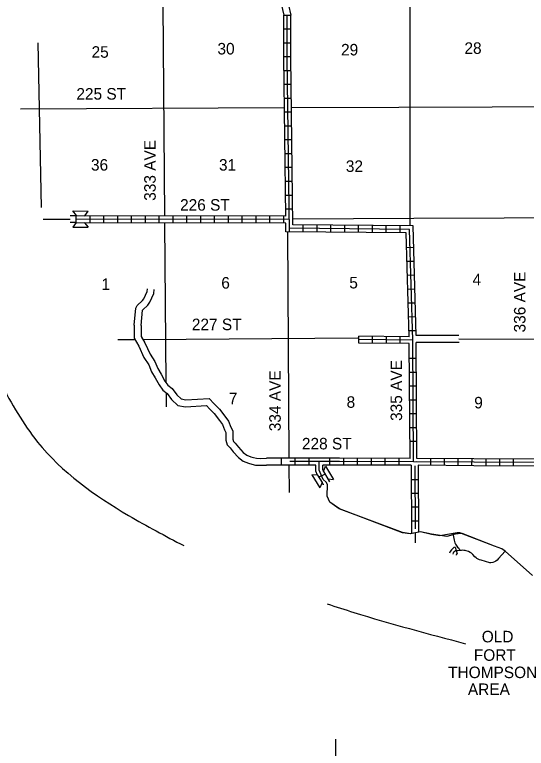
# Model space of a CAD drawing. Extents: x 694736 to 1905684, y 15795362 to 16274847.
# Drawn here: x 1494988 to 1517170, y 15999858 to 16031660 of the extents above; entities that cross this region are included whole.
import ezdxf

# ---------------------------------------------------------------- set-up
doc = ezdxf.new("R2010")
doc.units = 0
for name, color, linetype in [('L10', 7, 'Continuous'), ('L11', 7, 'Continuous'), ('L13', 7, 'Continuous'), ('L14', 7, 'Continuous'), ('L17', 7, 'Continuous'), ('L18', 7, 'Continuous'), ('L2', 7, 'Continuous'), ('L30', 7, 'Continuous'), ('L4', 7, 'Continuous'), ('L50', 7, 'Continuous'), ('L8', 7, 'Continuous')]:
    doc.layers.add(name, color=color, linetype=linetype)

msp = doc.modelspace()

# ---------------------------------------------------------------- linework, layer by layer
at = {"layer": 'L10'}
for points in [[(1514247, 16017746), (1512387, 16017751)], [(1514252, 16017446), (1512395, 16017451)], [(1504440, 16013618), (1504444, 16013261), (1504471, 16013162), (1504548, 16013081), (1504688, 16012913), (1504900, 16012688), (1505049, 16012570), (1505225, 16012498), (1505342, 16012466), (1505473, 16012430), (1505636, 16012426), (1505904, 16012432)], [(1504140, 16013551), (1504145, 16013219), (1504201, 16013011), (1504324, 16012881), (1504463, 16012714), (1504697, 16012466), (1504896, 16012309), (1505129, 16012213), (1505264, 16012177), (1505429, 16012131), (1505635, 16012125), (1505904, 16012132)]]:
    msp.add_lwpolyline(points, dxfattribs=at)
at = {"layer": 'L11'}
for points in [[(1500174, 16018201), (1500236, 16018941), (1500300, 16019058), (1500529, 16019271), (1500582, 16019348), (1500731, 16019658), (1500742, 16019778)], [(1500474, 16018187), (1500530, 16018854), (1500540, 16018872), (1500759, 16019074), (1500842, 16019199), (1501025, 16019576), (1501041, 16019750)], [(1500174, 16018201), (1500169, 16017638), (1500364, 16017292), (1500592, 16016798), (1500801, 16016479), (1500923, 16016185), (1501080, 16015923), (1501248, 16015614), (1501407, 16015390), (1501595, 16015240), (1501787, 16014975), (1502060, 16014721), (1502394, 16014662), (1503298, 16014717), (1503428, 16014580), (1503641, 16014367), (1503865, 16014072), (1504000, 16013894), (1504088, 16013664), (1504140, 16013551)], [(1500474, 16018187), (1500470, 16017716), (1500631, 16017429), (1500855, 16016943), (1501067, 16016620), (1501191, 16016321), (1501341, 16016072), (1501503, 16015773), (1501627, 16015598), (1501814, 16015449), (1502013, 16015175), (1502200, 16015001), (1502411, 16014963), (1503419, 16015026), (1503643, 16014789), (1503867, 16014565), (1504104, 16014253), (1504265, 16014042), (1504365, 16013780), (1504440, 16013618)]]:
    msp.add_lwpolyline(points, dxfattribs=at)
at = {"layer": 'L13'}
msp.add_line((1497393, 16022785), (1496221, 16022785), dxfattribs=at)
for points in [[(1501262, 16050485), (1501487, 16022926)], [(1512137, 16043385), (1512120, 16022518)], [(1495996, 16030443), (1496138, 16023301)], [(1506671, 16027618), (1495246, 16027568)], [(1511645, 16027635), (1507004, 16027618)], [(1527837, 16027701), (1511645, 16027635)], [(1527970, 16022885), (1512295, 16022826)], [(1501487, 16022618), (1501543, 16015716)], [(1512295, 16022826), (1507062, 16022801)], [(1506821, 16022226), (1506880, 16012435)], [(1500210, 16017565), (1499454, 16017560)], [(1509870, 16017635), (1500553, 16017568)], [(1527995, 16017576), (1514249, 16017594)], [(1501554, 16015273), (1501554, 16014662)], [(1506879, 16012135), (1506887, 16010951)], [(1512354, 16009202), (1512354, 16008771)]]:
    msp.add_lwpolyline(points, dxfattribs=at)
at = {"layer": 'L18'}
for p, q in [((1497512, 16023151), (1498179, 16023143)), ((1497662, 16022951), (1497512, 16023151)), ((1497662, 16022951), (1498029, 16022943)), ((1498029, 16022943), (1498179, 16023143)), ((1497654, 16022651), (1497504, 16022451)), ((1497654, 16022651), (1498021, 16022643)), ((1498021, 16022643), (1498171, 16022443)), ((1497504, 16022451), (1498171, 16022443)), ((1508379, 16011851), (1508470, 16012085)), ((1508470, 16012085), (1508812, 16011510)), ((1507870, 16011718), (1508220, 16011151)), ((1508120, 16011693), (1507870, 16011718)), ((1508379, 16011851), (1508570, 16011535)), ((1508120, 16011693), (1508312, 16011376)), ((1508570, 16011535), (1508812, 16011510)), ((1508312, 16011376), (1508220, 16011151))]:
    msp.add_line(p, q, dxfattribs=at)
at = {"layer": 'L2'}
for points in [[(1488610, 16054491), (1490538, 16053499), (1493552, 16051027), (1494678, 16049844), (1495400, 16048631), (1495588, 16047027), (1495846, 16043885), (1495004, 16039718), (1493654, 16035151), (1492813, 16031126), (1491821, 16027285), (1491771, 16020508)], [(1494363, 16015693), (1495979, 16013135), (1499929, 16009951), (1502321, 16008643)], [(1508537, 16006118), (1509687, 16005751), (1514529, 16004393)]]:
    msp.add_spline(points, degree=3, dxfattribs=at)
at = {"layer": 'L4'}
for points in [[(1514175, 16009206), (1513423, 16009068), (1513057, 16009132), (1512582, 16009246), (1512141, 16009161), (1511799, 16009206), (1509066, 16010243), (1508656, 16010526), (1508538, 16010782), (1508555, 16011294), (1508519, 16011349)], [(1513986, 16009175), (1514038, 16008875), (1514054, 16008817), (1514073, 16008763), (1514099, 16008713), (1514129, 16008668), (1514186, 16008584), (1514241, 16008535), (1514262, 16008503), (1514275, 16008468), (1514277, 16008428)], [(1515786, 16008627), (1514384, 16009173), (1514285, 16009198), (1514175, 16009206)], [(1517439, 16007343), (1516250, 16008400), (1516108, 16008509), (1515786, 16008627)], [(1516250, 16008400), (1515964, 16008082), (1515899, 16008013), (1515855, 16007972), (1515794, 16007937), (1515723, 16007913), (1515632, 16007900), (1515588, 16007903), (1515401, 16007958), (1515206, 16008013), (1515143, 16008034), (1515081, 16008060), (1515023, 16008091), (1514989, 16008117), (1514942, 16008162), (1514844, 16008266), (1514791, 16008313), (1514730, 16008353), (1514661, 16008384), (1514564, 16008417), (1514513, 16008430), (1514462, 16008438), (1514389, 16008443), (1514348, 16008440), (1514277, 16008428), (1514189, 16008423), (1514129, 16008429)]]:
    msp.add_lwpolyline(points, dxfattribs=at)
at = {"layer": 'L50'}
msp.add_line((1508904, 16000259), (1508904, 15998843), dxfattribs=at)
at = {"layer": 'L8'}
for p, q in [((1506654, 16031643), (1506954, 16031643)), ((1506654, 16031043), (1506954, 16031043)), ((1506654, 16030443), (1506954, 16030443)), ((1506654, 16029843), (1506954, 16029843)), ((1506662, 16029243), (1506962, 16029243)), ((1506671, 16028643), (1506971, 16028643)), ((1506679, 16028043), (1506979, 16028043)), ((1506679, 16027443), (1506979, 16027443)), ((1506687, 16026843), (1506987, 16026843)), ((1506696, 16026243), (1506996, 16026243)), ((1506704, 16025643), (1507004, 16025643)), ((1506712, 16025043), (1507012, 16025043)), ((1506721, 16024443), (1507021, 16024443)), ((1506729, 16023843), (1507029, 16023843)), ((1506737, 16023243), (1507037, 16023243)), ((1497654, 16022643), (1497654, 16022943)), ((1498254, 16022643), (1498254, 16022943)), ((1498854, 16022643), (1498854, 16022943)), ((1499454, 16022643), (1499454, 16022943)), ((1500054, 16022635), (1500054, 16022935)), ((1500654, 16022635), (1500654, 16022935)), ((1501254, 16022635), (1501254, 16022935)), ((1501854, 16022635), (1501854, 16022935)), ((1502454, 16022635), (1502454, 16022935)), ((1503054, 16022635), (1503054, 16022935)), ((1503654, 16022635), (1503654, 16022935)), ((1504254, 16022635), (1504254, 16022935)), ((1504854, 16022626), (1504854, 16022926)), ((1505454, 16022626), (1505454, 16022926)), ((1506054, 16022626), (1506054, 16022926)), ((1506654, 16022626), (1506654, 16022926)), ((1507496, 16022243), (1507496, 16022543)), ((1508096, 16022243), (1508096, 16022543)), ((1508695, 16022235), (1508695, 16022535)), ((1509295, 16022226), (1509295, 16022526)), ((1509895, 16022226), (1509895, 16022526)), ((1510495, 16022218), (1510495, 16022518)), ((1511095, 16022210), (1511095, 16022510)), ((1511695, 16022201), (1511695, 16022501)), ((1511987, 16021568), (1512287, 16021576)), ((1512004, 16020968), (1512304, 16020976)), ((1512020, 16020368), (1512320, 16020376)), ((1512037, 16019768), (1512337, 16019776)), ((1512054, 16019168), (1512354, 16019176)), ((1512070, 16018568), (1512370, 16018576)), ((1512087, 16017968), (1512387, 16017976)), ((1509904, 16017426), (1509904, 16017726)), ((1510504, 16017418), (1510504, 16017718)), ((1511104, 16017410), (1511104, 16017710)), ((1511704, 16017410), (1511704, 16017710)), ((1512104, 16016768), (1512404, 16016768)), ((1512104, 16016168), (1512404, 16016168)), ((1512112, 16015568), (1512412, 16015568)), ((1512112, 16014968), (1512412, 16014968)), ((1512112, 16014368), (1512412, 16014368)), ((1512120, 16013768), (1512420, 16013768)), ((1512120, 16013168), (1512420, 16013168)), ((1506537, 16012435), (1506537, 16012135)), ((1507137, 16012435), (1507137, 16012135)), ((1507737, 16012435), (1507737, 16012135)), ((1508637, 16012435), (1508637, 16012135)), ((1509237, 16012435), (1509237, 16012135)), ((1509837, 16012435), (1509837, 16012135)), ((1510437, 16012435), (1510437, 16012135)), ((1511037, 16012426), (1511037, 16012126)), ((1511637, 16012426), (1511637, 16012126)), ((1513023, 16012123), (1513025, 16012421)), ((1513620, 16012119), (1513622, 16012418)), ((1514217, 16012115), (1514218, 16012414)), ((1514813, 16012112), (1514815, 16012410)), ((1515412, 16012404), (1515410, 16012106)), ((1516008, 16012400), (1516006, 16012102)), ((1516605, 16012396), (1516603, 16012098)), ((1508154, 16011618), (1508429, 16011735)), ((1512183, 16011512), (1512481, 16011514)), ((1512187, 16010915), (1512485, 16010917)), ((1512190, 16010319), (1512489, 16010321)), ((1512194, 16009722), (1512492, 16009724)), ((1514088, 16008573), (1514170, 16008286))]:
    msp.add_line(p, q, dxfattribs=at)
for points in [[(1505944, 16034130), (1506371, 16032876), (1506654, 16031643)], [(1506231, 16034220), (1506654, 16032960), (1506954, 16031643)], [(1506737, 16022926), (1506654, 16029801), (1506654, 16031643)], [(1506896, 16022251), (1506804, 16029801), (1506804, 16031643)], [(1507046, 16022551), (1506954, 16029801), (1506954, 16031643)], [(1497668, 16022944), (1497393, 16022944)], [(1506737, 16022926), (1498029, 16022943)], [(1497648, 16022644), (1497393, 16022644)], [(1506887, 16022776), (1497654, 16022793)], [(1506746, 16022626), (1498021, 16022643)], [(1506746, 16022251), (1506746, 16022626)], [(1512262, 16022501), (1507046, 16022551)], [(1512087, 16017701), (1511962, 16022201), (1506746, 16022251)], [(1512279, 16012276), (1512245, 16017551), (1512112, 16022351), (1506896, 16022401)], [(1512387, 16017751), (1512262, 16022501)], [(1512087, 16017701), (1509904, 16017726)], [(1512245, 16017551), (1509904, 16017576)], [(1512429, 16012426), (1512395, 16017451)], [(1512095, 16017401), (1509904, 16017426)], [(1512129, 16012426), (1512095, 16017401)], [(1512129, 16012426), (1509070, 16012435), (1505904, 16012435)], [(1514899, 16012410), (1512429, 16012426)], [(1522836, 16012389), (1520195, 16012385), (1517537, 16012393), (1514901, 16012410)], [(1508046, 16012135), (1505904, 16012135)], [(1525437, 16012243), (1520195, 16012235), (1517537, 16012243), (1512279, 16012276), (1509070, 16012285), (1506912, 16012285)], [(1508120, 16011701), (1508046, 16011876), (1508046, 16012135)], [(1515787, 16008626), (1514362, 16009176), (1514079, 16009143), (1513729, 16009035), (1513054, 16009135), (1512579, 16009243), (1512145, 16009160), (1511804, 16009210), (1509062, 16010243), (1508654, 16010526), (1508537, 16010785), (1508554, 16011293), (1508487, 16011393), (1508362, 16011518), (1508195, 16011910), (1508195, 16012260)], [(1508387, 16011843), (1508345, 16011943), (1508345, 16012135)], [(1512179, 16012126), (1509070, 16012135), (1508345, 16012135)], [(1512179, 16012126), (1512197, 16009172)], [(1512329, 16012110), (1512345, 16009368)], [(1514898, 16012260), (1512428, 16012276)], [(1512479, 16012125), (1512496, 16009230)], [(1514900, 16012110), (1512479, 16012125)], [(1522837, 16012089), (1520195, 16012085), (1517535, 16012093), (1514899, 16012110)], [(1522836, 16012239), (1520195, 16012235), (1517536, 16012243), (1514900, 16012260)], [(1508650, 16011415), (1508604, 16011485), (1508562, 16011526)], [(1508383, 16011282), (1508370, 16011301), (1508312, 16011360)], [(1514088, 16008574), (1514034, 16008558), (1513920, 16008468), (1513866, 16008395), (1513841, 16008320)], [(1514129, 16008429), (1514104, 16008422), (1514029, 16008363), (1514001, 16008325), (1513984, 16008273)], [(1514173, 16008286), (1514137, 16008257), (1514135, 16008255), (1514126, 16008227)]]:
    msp.add_lwpolyline(points, dxfattribs=at)

# ---------------------------------------------------------------- texts
at = {"layer": 'L14'}
for s, p in [('25', (1498321, 16029793)), ('30', (1503779, 16029935)), ('29', (1509137, 16029893)), ('28', (1514487, 16029960)), ('36', (1498296, 16024901)), ('31', (1503846, 16024901)), ('32', (1509345, 16024843)), ('6', (1503946, 16019785)), ('5', (1509495, 16019793)), ('4', (1514837, 16019926)), ('1', (1498746, 16019726)), ('7', (1504271, 16014776)), ('8', (1509379, 16014618)), ('9', (1514912, 16014593))]:
    msp.add_text(s, height=500, rotation=0, dxfattribs=at).set_placement(p)
at = {"layer": 'L17'}
for s, p in [('OLD', (1515237, 16004451)), ('FORT', (1514895, 16003651)), ('THOMPSON', (1513779, 16002901)), ('AREA', (1514637, 16002168))]:
    msp.add_text(s, height=500, rotation=0, dxfattribs=at).set_placement(p)
at = {"layer": 'L30'}
for s, rotation, p in [('225 ST', 0, (1497663, 16027978)), ('333 AVE', 90, (1501103, 16023592)), ('226 ST', 0, (1502158, 16023164)), ('336 AVE', 90, (1517134, 16017885)), ('227 ST', 0, (1502670, 16017984)), ('335 AVE', 90, (1511784, 16014049)), ('334 AVE', 90, (1506524, 16013603)), ('228 ST', 0, (1507441, 16012815))]:
    msp.add_text(s, height=500, rotation=rotation, dxfattribs=at).set_placement(p)

doc.saveas('drawing.dxf')
